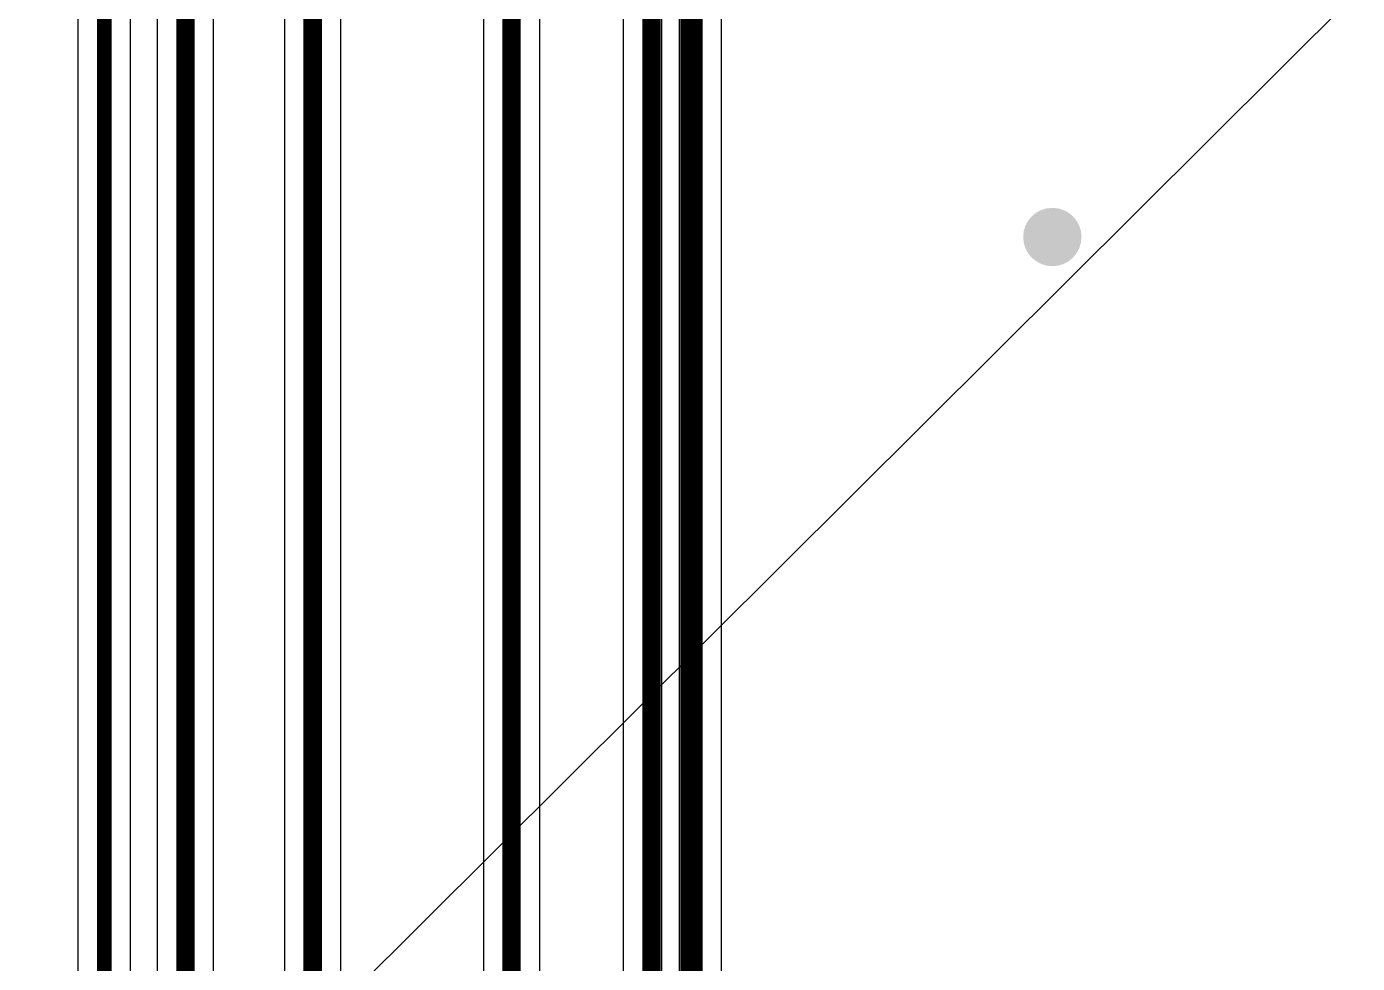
# Model space of a CAD drawing. Header units: millimetres. Extents: x 0 to 5423, y 0 to 5425.
# Drawn here: x 85.29 to 103.62, y 119.06 to 131.96 of the extents above; entities that cross this region are included whole.
import ezdxf

# ---------------------------------------------------------------- set-up
doc = ezdxf.new("R2010")
doc.units = ezdxf.units.MM
for name, color, linetype in [('BottomLayer', 5, 'Continuous'), ('BottomSolder', 6, 'Continuous'), ('TopLayer', 1, 'Continuous'), ('TopSolder', 216, 'Continuous'), ('ViaHoleLayer', 16, 'Continuous')]:
    doc.layers.add(name, color=color, linetype=linetype)

# ---------------------------------------------------------------- blocks, each defined once
blk = doc.blocks.new('P____PAK_SO_8_138')
at = {"layer": 'TopSolder'}
blk.add_line((2.629, -2.439), (-5398.322, -5376.643), dxfattribs=at)

msp = doc.modelspace()

# ---------------------------------------------------------------- hatches: boundary and pattern name
at = {"layer": 'BottomLayer'}
h = msp.add_hatch(color=5, dxfattribs=at)
edge = h.paths.add_edge_path()
edge.add_arc((99.42, 129.066), 0.3, 0, 360)
at = {"layer": 'BottomSolder'}
h = msp.add_hatch(color=6, dxfattribs=at)
edge = h.paths.add_edge_path()
edge.add_arc((99.42, 129.066), 0.402, 0, 360)
at = {"layer": 'TopLayer'}
h = msp.add_hatch(color=1, dxfattribs=at)
edge = h.paths.add_edge_path()
edge.add_arc((99.42, 129.066), 0.3, 0, 360)
at = {"layer": 'TopSolder'}
h = msp.add_hatch(color=216, dxfattribs=at)
edge = h.paths.add_edge_path()
edge.add_arc((99.42, 129.066), 0.402, 0, 360)
at = {"layer": 'ViaHoleLayer'}
h = msp.add_hatch(color=16, dxfattribs=at)
edge = h.paths.add_edge_path()
edge.add_arc((99.42, 129.066), 0.15, 0, 360)

# ---------------------------------------------------------------- linework, layer by layer
at = {"layer": 'BottomLayer'}
for p, q in [((85.997, 136.469), (85.997, 111.749)), ((86.723, 111.749), (86.723, 136.469)), ((94.036, 136.469), (94.036, 92.59)), ((94.864, 92.418), (94.864, 136.469))]:
    msp.add_line(p, q, dxfattribs=at)
for points, const_width in [([(94.45, 92.418), (94.45, 141.499)], 0.305), ([(86.36, 111.328), (86.36, 141.351)], 0.203)]:
    msp.add_lwpolyline(points, dxfattribs=dict(at, const_width=const_width))
at = {"layer": 'TopLayer'}
for p, q in [((87.089, 140.665), (87.089, 99.48)), ((87.866, 99.48), (87.866, 140.504)), ((94.286, 99.003), (94.286, 136.797)), ((93.51, 136.519), (93.51, 99.164)), ((88.842, 135.021), (88.842, 99.48)), ((89.619, 99.48), (89.619, 135.021)), ((91.583, 135.021), (91.583, 99.48)), ((92.359, 99.48), (92.359, 135.021))]:
    msp.add_line(p, q, dxfattribs=at)
at = {"layer": 'TopLayer', "const_width": 0.254}
for points in [[(87.478, 99.085), (87.478, 140.665)], [(93.898, 99.003), (93.898, 136.797)], [(89.23, 99.085), (89.23, 135.503)], [(91.971, 99.085), (91.971, 135.503)]]:
    msp.add_lwpolyline(points, dxfattribs=at)

# ---------------------------------------------------------------- block references
at = {"rotation": 180}
msp.add_blockref('P____PAK_SO_8_138', (24.435, 48.59), dxfattribs=at)

doc.saveas('drawing.dxf')
